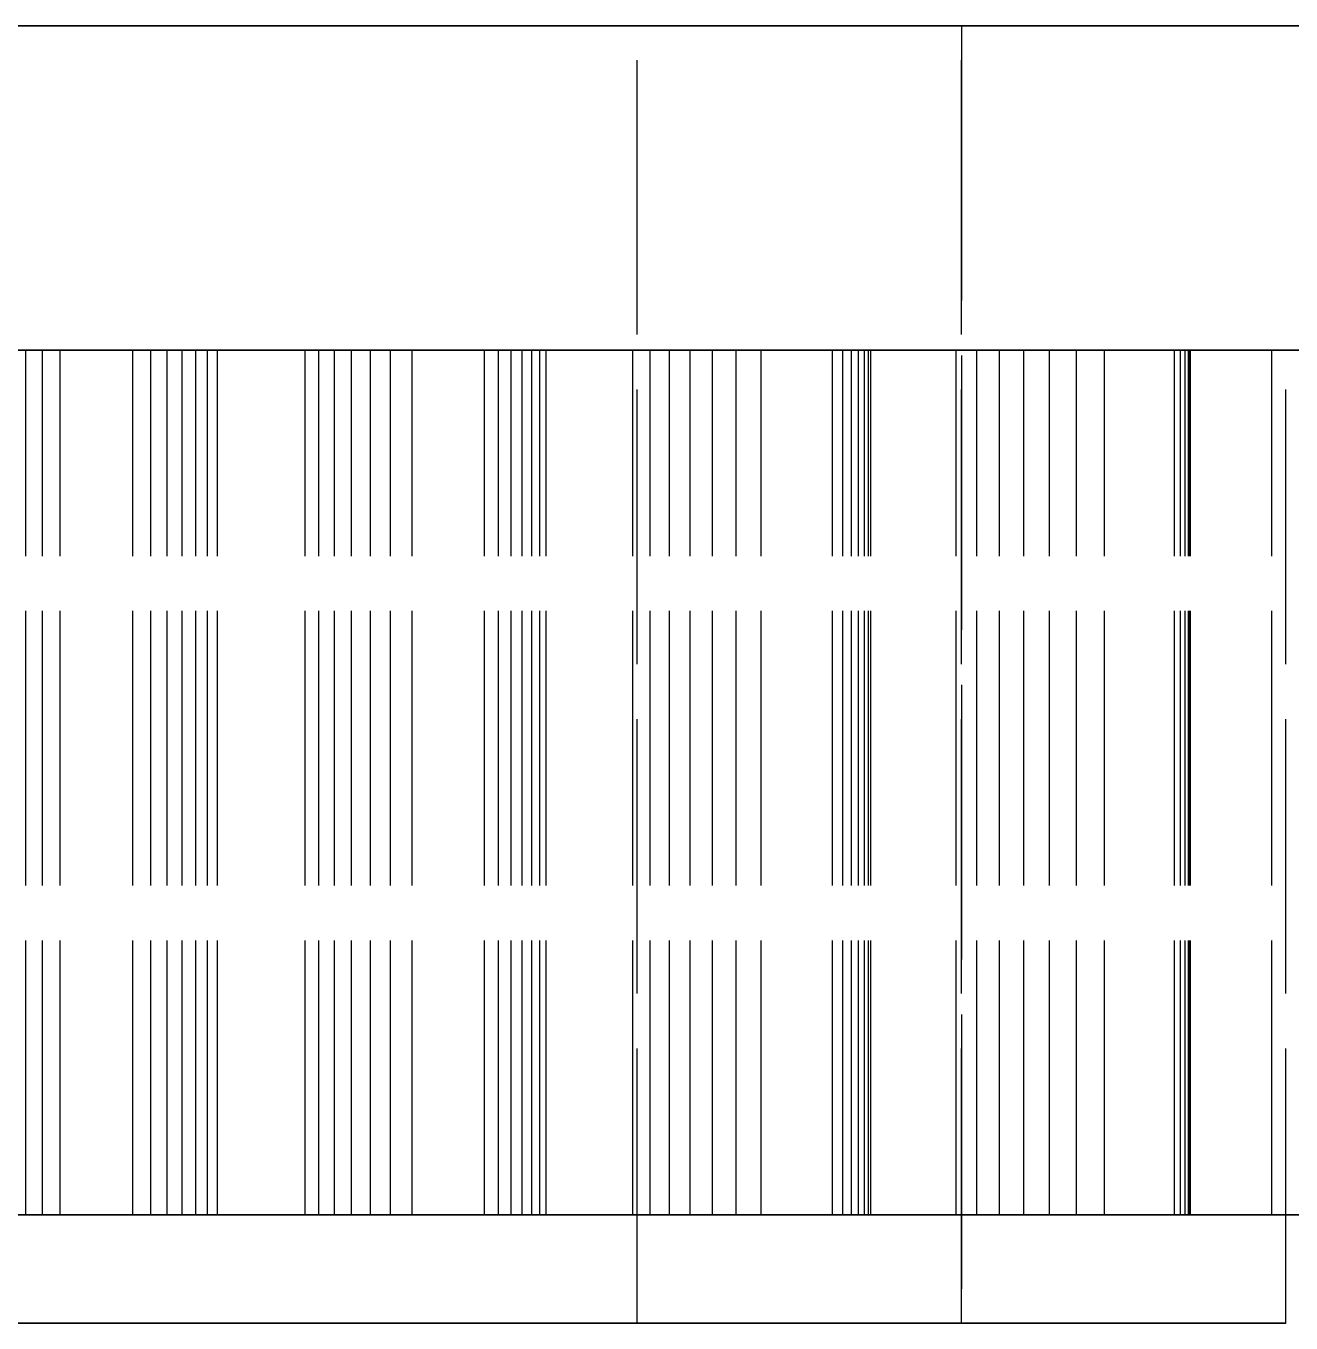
# Model space of a CAD drawing. Header units: millimetres. Extents: x -31 to 125, y -47 to 96.
# Drawn here: x -0.33 to 5.52, y 88.12 to 94.12 of the extents above; entities that cross this region are included whole.
import ezdxf

# ---------------------------------------------------------------- set-up
doc = ezdxf.new("R2010")
doc.units = ezdxf.units.MM
doc.linetypes.add('DASHED', pattern=[1.524, 1.27, -0.254])
doc.layers.add('HIDDEN', color=8, linetype='DASHED')
doc.layers.add('VISIBLE', color=7, linetype='CONTINUOUS')

msp = doc.modelspace()

# ---------------------------------------------------------------- linework, layer by layer
at = {"layer": 'HIDDEN'}
for points in [[(-6.47619, 94.11735), (-5.71429, 94.11735), (-4.95238, 94.11735), (-4.19048, 94.11735), (-3.42857, 94.11735), (-2.66667, 94.11735), (-1.90476, 94.11735), (-1.14286, 94.11735), (-0.38095, 94.11735), (0.38095, 94.11735), (1.14286, 94.11735), (1.90476, 94.11735), (2.66667, 94.11735), (3.42857, 94.11735), (4.19048, 94.11735), (4.95238, 94.11735), (5.71429, 94.11735)], [(4, 94.11735), (3.87302, 94.11735), (3.74603, 94.11735), (3.61905, 94.11735), (3.49206, 94.11735), (3.36508, 94.11735), (3.2381, 94.11735), (3.11111, 94.11735), (2.98413, 94.11735), (2.85714, 94.11735), (2.73016, 94.11735), (2.60317, 94.11735), (2.47619, 94.11735), (2.34921, 94.11735), (2.22222, 94.11735), (2.09524, 94.11735), (1.96825, 94.11735), (1.84127, 94.11735), (1.71429, 94.11735), (1.5873, 94.11735), (1.46032, 94.11735), (1.33333, 94.11735), (1.20635, 94.11735), (1.07937, 94.11735), (0.95238, 94.11735), (0.8254, 94.11735), (0.69841, 94.11735), (0.57143, 94.11735), (0.44444, 94.11735), (0.31746, 94.11735), (0.19048, 94.11735), (0.06349, 94.11735), (-0.06349, 94.11735), (-0.19048, 94.11735), (-0.31746, 94.11735), (-0.44444, 94.11735)], [(-0.44444, 94.11735), (-0.31746, 94.11735), (-0.19048, 94.11735), (-0.06349, 94.11735), (0.06349, 94.11735), (0.19048, 94.11735), (0.31746, 94.11735), (0.44444, 94.11735), (0.57143, 94.11735), (0.69841, 94.11735), (0.8254, 94.11735), (0.95238, 94.11735), (1.07937, 94.11735), (1.20635, 94.11735), (1.33333, 94.11735), (1.46032, 94.11735), (1.5873, 94.11735), (1.71429, 94.11735), (1.84127, 94.11735), (1.96825, 94.11735), (2.09524, 94.11735), (2.22222, 94.11735), (2.34921, 94.11735), (2.47619, 94.11735), (2.60317, 94.11735), (2.73016, 94.11735), (2.85714, 94.11735), (2.98413, 94.11735), (3.11111, 94.11735), (3.2381, 94.11735), (3.36508, 94.11735), (3.49206, 94.11735), (3.61905, 94.11735), (3.74603, 94.11735), (3.87302, 94.11735), (4, 94.11735)], [(4, 94.11735), (3.87302, 94.11735), (3.74603, 94.11735), (3.61905, 94.11735), (3.49206, 94.11735), (3.36508, 94.11735), (3.2381, 94.11735), (3.11111, 94.11735), (2.98413, 94.11735), (2.85714, 94.11735), (2.73016, 94.11735), (2.60317, 94.11735), (2.47619, 94.11735), (2.34921, 94.11735), (2.22222, 94.11735), (2.09524, 94.11735), (1.96825, 94.11735), (1.84127, 94.11735), (1.71429, 94.11735), (1.5873, 94.11735), (1.46032, 94.11735), (1.33333, 94.11735), (1.20635, 94.11735), (1.07937, 94.11735), (0.95238, 94.11735), (0.8254, 94.11735), (0.69841, 94.11735), (0.57143, 94.11735), (0.44444, 94.11735), (0.31746, 94.11735), (0.19048, 94.11735), (0.06349, 94.11735), (-0.06349, 94.11735), (-0.19048, 94.11735), (-0.31746, 94.11735), (-0.44444, 94.11735)], [(-0.44444, 94.11735), (-0.31746, 94.11735), (-0.19048, 94.11735), (-0.06349, 94.11735), (0.06349, 94.11735), (0.19048, 94.11735), (0.31746, 94.11735), (0.44444, 94.11735), (0.57143, 94.11735), (0.69841, 94.11735), (0.8254, 94.11735), (0.95238, 94.11735), (1.07937, 94.11735), (1.20635, 94.11735), (1.33333, 94.11735), (1.46032, 94.11735), (1.5873, 94.11735), (1.71429, 94.11735), (1.84127, 94.11735), (1.96825, 94.11735), (2.09524, 94.11735), (2.22222, 94.11735), (2.34921, 94.11735), (2.47619, 94.11735), (2.60317, 94.11735), (2.73016, 94.11735), (2.85714, 94.11735), (2.98413, 94.11735), (3.11111, 94.11735), (3.2381, 94.11735), (3.36508, 94.11735), (3.49206, 94.11735), (3.61905, 94.11735), (3.74603, 94.11735), (3.87302, 94.11735), (4, 94.11735)], [(2.5, 94.11735), (2.42063, 94.11735), (2.34127, 94.11735), (2.2619, 94.11735), (2.18254, 94.11735), (2.10317, 94.11735), (2.02381, 94.11735), (1.94444, 94.11735), (1.86508, 94.11735), (1.78571, 94.11735), (1.70635, 94.11735), (1.62698, 94.11735), (1.54762, 94.11735), (1.46825, 94.11735), (1.38889, 94.11735), (1.30952, 94.11735), (1.23016, 94.11735), (1.15079, 94.11735), (1.07143, 94.11735), (0.99206, 94.11735), (0.9127, 94.11735), (0.83333, 94.11735), (0.75397, 94.11735), (0.6746, 94.11735), (0.59524, 94.11735), (0.51587, 94.11735), (0.43651, 94.11735), (0.35714, 94.11735), (0.27778, 94.11735), (0.19841, 94.11735), (0.11905, 94.11735), (0.03968, 94.11735), (-0.03968, 94.11735), (-0.11905, 94.11735), (-0.19841, 94.11735), (-0.27778, 94.11735), (-0.35714, 94.11735)], [(-0.35714, 94.11735), (-0.27778, 94.11735), (-0.19841, 94.11735), (-0.11905, 94.11735), (-0.03968, 94.11735), (0.03968, 94.11735), (0.11905, 94.11735), (0.19841, 94.11735), (0.27778, 94.11735), (0.35714, 94.11735), (0.43651, 94.11735), (0.51587, 94.11735), (0.59524, 94.11735), (0.6746, 94.11735), (0.75397, 94.11735), (0.83333, 94.11735), (0.9127, 94.11735), (0.99206, 94.11735), (1.07143, 94.11735), (1.15079, 94.11735), (1.23016, 94.11735), (1.30952, 94.11735), (1.38889, 94.11735), (1.46825, 94.11735), (1.54762, 94.11735), (1.62698, 94.11735), (1.70635, 94.11735), (1.78571, 94.11735), (1.86508, 94.11735), (1.94444, 94.11735), (2.02381, 94.11735), (2.10317, 94.11735), (2.18254, 94.11735), (2.2619, 94.11735), (2.34127, 94.11735), (2.42063, 94.11735), (2.5, 94.11735)], [(2.5, 88.11735), (2.5, 94.11735)], [(4, 94.11735), (4, 88.11735)], [(4, 88.11735), (4, 94.11735)], [(5.93651, 92.61735), (5.2381, 92.61735), (4.53968, 92.61735), (3.84127, 92.61735), (3.14286, 92.61735), (2.44444, 92.61735), (1.74603, 92.61735), (1.04762, 92.61735), (0.34921, 92.61735), (-0.34921, 92.61735), (-1.04762, 92.61735), (-1.74603, 92.61735), (-2.44444, 92.61735), (-3.14286, 92.61735), (-3.84127, 92.61735), (-4.53968, 92.61735), (-5.2381, 92.61735), (-5.93651, 92.61735), (-6.63492, 92.61735)], [(-6.63492, 92.61735), (-5.93651, 92.61735), (-5.2381, 92.61735), (-4.53968, 92.61735), (-3.84127, 92.61735), (-3.14286, 92.61735), (-2.44444, 92.61735), (-1.74603, 92.61735), (-1.04762, 92.61735), (-0.34921, 92.61735), (0.34921, 92.61735), (1.04762, 92.61735), (1.74603, 92.61735), (2.44444, 92.61735), (3.14286, 92.61735), (3.84127, 92.61735), (4.53968, 92.61735), (5.2381, 92.61735), (5.93651, 92.61735)], [(5.76786, 92.61735), (5.16071, 92.61735), (4.55357, 92.61735), (3.94643, 92.61735), (3.33929, 92.61735), (2.73214, 92.61735), (2.125, 92.61735), (1.51786, 92.61735), (0.91071, 92.61735), (0.30357, 92.61735), (-0.30357, 92.61735), (-0.91071, 92.61735), (-1.51786, 92.61735), (-2.125, 92.61735), (-2.73214, 92.61735), (-3.33929, 92.61735), (-3.94643, 92.61735), (-4.55357, 92.61735), (-5.16071, 92.61735), (-5.76786, 92.61735), (-6.375, 92.61735)], [(-6.375, 92.61735), (-5.76786, 92.61735), (-5.16071, 92.61735), (-4.55357, 92.61735), (-3.94643, 92.61735), (-3.33929, 92.61735), (-2.73214, 92.61735), (-2.125, 92.61735), (-1.51786, 92.61735), (-0.91071, 92.61735), (-0.30357, 92.61735), (0.30357, 92.61735), (0.91071, 92.61735), (1.51786, 92.61735), (2.125, 92.61735), (2.73214, 92.61735), (3.33929, 92.61735), (3.94643, 92.61735), (4.55357, 92.61735), (5.16071, 92.61735), (5.76786, 92.61735)], [(5.5, 92.61735), (5.3254, 92.61735), (5.15079, 92.61735), (4.97619, 92.61735), (4.80159, 92.61735), (4.62698, 92.61735), (4.45238, 92.61735), (4.27778, 92.61735), (4.10317, 92.61735), (3.92857, 92.61735), (3.75397, 92.61735), (3.57937, 92.61735), (3.40476, 92.61735), (3.23016, 92.61735), (3.05556, 92.61735), (2.88095, 92.61735), (2.70635, 92.61735), (2.53175, 92.61735), (2.35714, 92.61735), (2.18254, 92.61735), (2.00794, 92.61735), (1.83333, 92.61735), (1.65873, 92.61735), (1.48413, 92.61735), (1.30952, 92.61735), (1.13492, 92.61735), (0.96032, 92.61735), (0.78571, 92.61735), (0.61111, 92.61735), (0.43651, 92.61735), (0.2619, 92.61735), (0.0873, 92.61735), (-0.0873, 92.61735), (-0.2619, 92.61735), (-0.43651, 92.61735)], [(-0.43651, 92.61735), (-0.2619, 92.61735), (-0.0873, 92.61735), (0.0873, 92.61735), (0.2619, 92.61735), (0.43651, 92.61735), (0.61111, 92.61735), (0.78571, 92.61735), (0.96032, 92.61735), (1.13492, 92.61735), (1.30952, 92.61735), (1.48413, 92.61735), (1.65873, 92.61735), (1.83333, 92.61735), (2.00794, 92.61735), (2.18254, 92.61735), (2.35714, 92.61735), (2.53175, 92.61735), (2.70635, 92.61735), (2.88095, 92.61735), (3.05556, 92.61735), (3.23016, 92.61735), (3.40476, 92.61735), (3.57937, 92.61735), (3.75397, 92.61735), (3.92857, 92.61735), (4.10317, 92.61735), (4.27778, 92.61735), (4.45238, 92.61735), (4.62698, 92.61735), (4.80159, 92.61735), (4.97619, 92.61735), (5.15079, 92.61735), (5.3254, 92.61735), (5.5, 92.61735)], [(-0.39605, 92.61735), (-0.32661, 92.61735)], [(-0.25049, 92.61735), (-0.32661, 92.61735)], [(-0.32661, 92.61735), (-0.25049, 92.61735)], [(-0.32661, 88.61735), (-0.32661, 92.61735)], [(-0.16799, 92.61735), (-0.25049, 92.61735)], [(-0.25049, 92.61735), (-0.16799, 92.61735)], [(-0.25049, 88.61735), (-0.25049, 92.61735)], [(-0.25049, 88.61735), (-0.25049, 92.61735)], [(0.16799, 92.61735), (-0.16799, 92.61735)], [(-0.16799, 92.61735), (0.16799, 92.61735)], [(-0.16799, 88.61735), (-0.16799, 92.61735)], [(-0.16799, 88.61735), (-0.16799, 92.61735)], [(0.25049, 92.61735), (0.16799, 92.61735)], [(0.16799, 92.61735), (0.25049, 92.61735)], [(0.16799, 88.61735), (0.16799, 92.61735)], [(0.16799, 88.61735), (0.16799, 92.61735)], [(0.32661, 92.61735), (0.25049, 92.61735)], [(0.25049, 92.61735), (0.32661, 92.61735)], [(0.25049, 88.61735), (0.25049, 92.61735)], [(0.25049, 88.61735), (0.25049, 92.61735)], [(0.39605, 92.61735), (0.32661, 92.61735)], [(0.32661, 92.61735), (0.39605, 92.61735)], [(0.32661, 88.61735), (0.32661, 92.61735)], [(0.32661, 88.61735), (0.32661, 92.61735)], [(0.45845, 92.61735), (0.39605, 92.61735)], [(0.39605, 92.61735), (0.45845, 92.61735)], [(0.39605, 88.61735), (0.39605, 92.61735)], [(0.39605, 88.61735), (0.39605, 92.61735)], [(0.51328, 92.61735), (0.45845, 92.61735)], [(0.45845, 92.61735), (0.51328, 92.61735)], [(0.45845, 88.61735), (0.45845, 92.61735)], [(0.45845, 88.61735), (0.45845, 92.61735)], [(0.55983, 92.61735), (0.51328, 92.61735)], [(0.51328, 92.61735), (0.55983, 92.61735)], [(0.51328, 88.61735), (0.51328, 92.61735)], [(0.51328, 88.61735), (0.51328, 92.61735)], [(0.96411, 92.61735), (0.55983, 92.61735)], [(0.55983, 92.61735), (0.96411, 92.61735)], [(0.55983, 88.61735), (0.55983, 92.61735)], [(0.55983, 88.61735), (0.55983, 92.61735)], [(1.02791, 92.61735), (0.96411, 92.61735)], [(0.96411, 92.61735), (1.02791, 92.61735)], [(0.96411, 88.61735), (0.96411, 92.61735)], [(0.96411, 88.61735), (0.96411, 92.61735)], [(1.09996, 92.61735), (1.02791, 92.61735)], [(1.02791, 92.61735), (1.09996, 92.61735)], [(1.02791, 88.61735), (1.02791, 92.61735)], [(1.02791, 88.61735), (1.02791, 92.61735)], [(1.17954, 92.61735), (1.09996, 92.61735)], [(1.09996, 92.61735), (1.17954, 92.61735)], [(1.09996, 88.61735), (1.09996, 92.61735)], [(1.09996, 88.61735), (1.09996, 92.61735)], [(1.26613, 92.61735), (1.17954, 92.61735)], [(1.17954, 92.61735), (1.26613, 92.61735)], [(1.17954, 88.61735), (1.17954, 92.61735)], [(1.17954, 88.61735), (1.17954, 92.61735)], [(1.35934, 92.61735), (1.26613, 92.61735)], [(1.26613, 92.61735), (1.35934, 92.61735)], [(1.26613, 88.61735), (1.26613, 92.61735)], [(1.26613, 88.61735), (1.26613, 92.61735)], [(1.45888, 92.61735), (1.35934, 92.61735)], [(1.35934, 92.61735), (1.45888, 92.61735)], [(1.35934, 88.61735), (1.35934, 92.61735)], [(1.35934, 88.61735), (1.35934, 92.61735)], [(1.79343, 92.61735), (1.45888, 92.61735)], [(1.45888, 92.61735), (1.79343, 92.61735)], [(1.45888, 88.61735), (1.45888, 92.61735)], [(1.45888, 88.61735), (1.45888, 92.61735)], [(1.85819, 92.61735), (1.79343, 92.61735)], [(1.79343, 92.61735), (1.85819, 92.61735)], [(1.79343, 88.61735), (1.79343, 92.61735)], [(1.79343, 88.61735), (1.79343, 92.61735)], [(1.91656, 92.61735), (1.85819, 92.61735)], [(1.85819, 92.61735), (1.91656, 92.61735)], [(1.85819, 88.61735), (1.85819, 92.61735)], [(1.85819, 88.61735), (1.85819, 92.61735)], [(1.96827, 92.61735), (1.91656, 92.61735)], [(1.91656, 92.61735), (1.96827, 92.61735)], [(1.91656, 88.61735), (1.91656, 92.61735)], [(1.91656, 88.61735), (1.91656, 92.61735)], [(2.01294, 92.61735), (1.96827, 92.61735)], [(1.96827, 92.61735), (2.01294, 92.61735)], [(1.96827, 88.61735), (1.96827, 92.61735)], [(1.96827, 88.61735), (1.96827, 92.61735)], [(2.05009, 92.61735), (2.01294, 92.61735)], [(2.01294, 92.61735), (2.05009, 92.61735)], [(2.01294, 88.61735), (2.01294, 92.61735)], [(2.01294, 88.61735), (2.01294, 92.61735)], [(2.07899, 92.61735), (2.05009, 92.61735)], [(2.05009, 92.61735), (2.07899, 92.61735)], [(2.05009, 88.61735), (2.05009, 92.61735)], [(2.05009, 88.61735), (2.05009, 92.61735)], [(2.47982, 92.61735), (2.07899, 92.61735)], [(2.07899, 92.61735), (2.47982, 92.61735)], [(2.07899, 88.61735), (2.07899, 92.61735)], [(2.07899, 88.61735), (2.07899, 92.61735)], [(2.56033, 92.61735), (2.47982, 92.61735)], [(2.47982, 92.61735), (2.56033, 92.61735)], [(2.47982, 88.61735), (2.47982, 92.61735)], [(2.47982, 88.61735), (2.47982, 92.61735)], [(2.64899, 92.61735), (2.56033, 92.61735)], [(2.56033, 92.61735), (2.64899, 92.61735)], [(2.56033, 88.61735), (2.56033, 92.61735)], [(2.56033, 88.61735), (2.56033, 92.61735)], [(2.74507, 92.61735), (2.64899, 92.61735)], [(2.64899, 92.61735), (2.74507, 92.61735)], [(2.64899, 88.61735), (2.64899, 92.61735)], [(2.64899, 88.61735), (2.64899, 92.61735)], [(2.84806, 92.61735), (2.74507, 92.61735)], [(2.74507, 92.61735), (2.84806, 92.61735)], [(2.74507, 88.61735), (2.74507, 92.61735)], [(2.74507, 88.61735), (2.74507, 92.61735)], [(2.95757, 92.61735), (2.84806, 92.61735)], [(2.84806, 92.61735), (2.95757, 92.61735)], [(2.84806, 88.61735), (2.84806, 92.61735)], [(2.84806, 88.61735), (2.84806, 92.61735)], [(3.07331, 92.61735), (2.95757, 92.61735)], [(2.95757, 92.61735), (3.07331, 92.61735)], [(2.95757, 88.61735), (2.95757, 92.61735)], [(2.95757, 88.61735), (2.95757, 92.61735)], [(3.40357, 92.61735), (3.07331, 92.61735)], [(3.07331, 92.61735), (3.40357, 92.61735)], [(3.07331, 88.61735), (3.07331, 92.61735)], [(3.07331, 88.61735), (3.07331, 92.61735)], [(3.45003, 92.61735), (3.40357, 92.61735)], [(3.40357, 92.61735), (3.45003, 92.61735)], [(3.40357, 88.61735), (3.40357, 92.61735)], [(3.40357, 88.61735), (3.40357, 92.61735)], [(3.49016, 92.61735), (3.45003, 92.61735)], [(3.45003, 92.61735), (3.49016, 92.61735)], [(3.45003, 88.61735), (3.45003, 92.61735)], [(3.45003, 88.61735), (3.45003, 92.61735)], [(3.52369, 92.61735), (3.49016, 92.61735)], [(3.49016, 92.61735), (3.52369, 92.61735)], [(3.49016, 88.61735), (3.49016, 92.61735)], [(3.49016, 88.61735), (3.49016, 92.61735)], [(3.55027, 92.61735), (3.52369, 92.61735)], [(3.52369, 92.61735), (3.55027, 92.61735)], [(3.52369, 88.61735), (3.52369, 92.61735)], [(3.52369, 88.61735), (3.52369, 92.61735)], [(3.56941, 92.61735), (3.55027, 92.61735)], [(3.55027, 92.61735), (3.56941, 92.61735)], [(3.55027, 88.61735), (3.55027, 92.61735)], [(3.55027, 88.61735), (3.55027, 92.61735)], [(3.58042, 92.61735), (3.56941, 92.61735)], [(3.56941, 92.61735), (3.58042, 92.61735)], [(3.56941, 88.61735), (3.56941, 92.61735)], [(3.56941, 88.61735), (3.56941, 92.61735)], [(3.97438, 92.61735), (3.58042, 92.61735)], [(3.58042, 92.61735), (3.97438, 92.61735)], [(3.58042, 88.61735), (3.58042, 92.61735)], [(3.58042, 88.61735), (3.58042, 92.61735)], [(4.07091, 92.61735), (3.97438, 92.61735)], [(3.97438, 92.61735), (4.07091, 92.61735)], [(3.97438, 88.61735), (3.97438, 92.61735)], [(3.97438, 88.61735), (3.97438, 92.61735)], [(4.17541, 92.61735), (4.07091, 92.61735)], [(4.07091, 92.61735), (4.17541, 92.61735)], [(4.07091, 88.61735), (4.07091, 92.61735)], [(4.07091, 88.61735), (4.07091, 92.61735)], [(4.28718, 92.61735), (4.17541, 92.61735)], [(4.17541, 92.61735), (4.28718, 92.61735)], [(4.17541, 88.61735), (4.17541, 92.61735)], [(4.17541, 88.61735), (4.17541, 92.61735)], [(4.4057, 92.61735), (4.28718, 92.61735)], [(4.28718, 92.61735), (4.4057, 92.61735)], [(4.28718, 88.61735), (4.28718, 92.61735)], [(4.28718, 88.61735), (4.28718, 92.61735)], [(4.53058, 92.61735), (4.4057, 92.61735)], [(4.4057, 92.61735), (4.53058, 92.61735)], [(4.4057, 88.61735), (4.4057, 92.61735)], [(4.4057, 88.61735), (4.4057, 92.61735)], [(4.66151, 92.61735), (4.53058, 92.61735)], [(4.53058, 92.61735), (4.66151, 92.61735)], [(4.53058, 88.61735), (4.53058, 92.61735)], [(4.53058, 88.61735), (4.53058, 92.61735)], [(4.98467, 92.61735), (4.66151, 92.61735)], [(4.66151, 92.61735), (4.98467, 92.61735)], [(4.66151, 88.61735), (4.66151, 92.61735)], [(4.66151, 88.61735), (4.66151, 92.61735)], [(5.01244, 92.61735), (4.98467, 92.61735)], [(4.98467, 92.61735), (5.01244, 92.61735)], [(4.98467, 88.61735), (4.98467, 92.61735)], [(4.98467, 88.61735), (4.98467, 92.61735)], [(5.03398, 92.61735), (5.01244, 92.61735)], [(5.01244, 92.61735), (5.03398, 92.61735)], [(5.01244, 88.61735), (5.01244, 92.61735)], [(5.01244, 88.61735), (5.01244, 92.61735)], [(5.04905, 92.61735), (5.03398, 92.61735)], [(5.03398, 92.61735), (5.04905, 92.61735)], [(5.03398, 88.61735), (5.03398, 92.61735)], [(5.03398, 88.61735), (5.03398, 92.61735)], [(5.0573, 92.61735), (5.04905, 92.61735)], [(5.04905, 92.61735), (5.0573, 92.61735)], [(5.04905, 88.61735), (5.04905, 92.61735)], [(5.04905, 88.61735), (5.04905, 92.61735)], [(5.43503, 92.61735), (5.0513, 92.61735)], [(5.0513, 92.61735), (5.05827, 92.61735)], [(5.05827, 92.61735), (5.0513, 92.61735)], [(5.0513, 92.61735), (5.43503, 92.61735)], [(5.0513, 88.61735), (5.0513, 92.61735)], [(5.0513, 88.61735), (5.0513, 92.61735)], [(5.05827, 92.61735), (5.0573, 92.61735)], [(5.0573, 92.61735), (5.05827, 92.61735)], [(5.0573, 88.61735), (5.0573, 92.61735)], [(5.0573, 88.61735), (5.0573, 92.61735)], [(5.05827, 88.61735), (5.05827, 92.61735)], [(5.05827, 88.61735), (5.05827, 92.61735)], [(5.54675, 92.61735), (5.43503, 92.61735)], [(5.43503, 92.61735), (5.54675, 92.61735)], [(5.43503, 88.61735), (5.43503, 92.61735)], [(5.43503, 88.61735), (5.43503, 92.61735)], [(5.5, 88.11735), (5.5, 92.61735)], [(5.76786, 88.61735), (5.16071, 88.61735), (4.55357, 88.61735), (3.94643, 88.61735), (3.33929, 88.61735), (2.73214, 88.61735), (2.125, 88.61735), (1.51786, 88.61735), (0.91071, 88.61735), (0.30357, 88.61735), (-0.30357, 88.61735), (-0.91071, 88.61735), (-1.51786, 88.61735), (-2.125, 88.61735), (-2.73214, 88.61735), (-3.33929, 88.61735), (-3.94643, 88.61735), (-4.55357, 88.61735), (-5.16071, 88.61735), (-5.76786, 88.61735), (-6.375, 88.61735)], [(-6.375, 88.61735), (-5.76786, 88.61735), (-5.16071, 88.61735), (-4.55357, 88.61735), (-3.94643, 88.61735), (-3.33929, 88.61735), (-2.73214, 88.61735), (-2.125, 88.61735), (-1.51786, 88.61735), (-0.91071, 88.61735), (-0.30357, 88.61735), (0.30357, 88.61735), (0.91071, 88.61735), (1.51786, 88.61735), (2.125, 88.61735), (2.73214, 88.61735), (3.33929, 88.61735), (3.94643, 88.61735), (4.55357, 88.61735), (5.16071, 88.61735), (5.76786, 88.61735)], [(-0.39605, 88.61735), (-0.32661, 88.61735)], [(-0.25049, 88.61735), (-0.32661, 88.61735)], [(-0.32661, 88.61735), (-0.25049, 88.61735)], [(-0.16799, 88.61735), (-0.25049, 88.61735)], [(-0.25049, 88.61735), (-0.16799, 88.61735)], [(0.16799, 88.61735), (-0.16799, 88.61735)], [(-0.16799, 88.61735), (0.16799, 88.61735)], [(0.25049, 88.61735), (0.16799, 88.61735)], [(0.16799, 88.61735), (0.25049, 88.61735)], [(0.32661, 88.61735), (0.25049, 88.61735)], [(0.25049, 88.61735), (0.32661, 88.61735)], [(0.39605, 88.61735), (0.32661, 88.61735)], [(0.32661, 88.61735), (0.39605, 88.61735)], [(0.45845, 88.61735), (0.39605, 88.61735)], [(0.39605, 88.61735), (0.45845, 88.61735)], [(0.51328, 88.61735), (0.45845, 88.61735)], [(0.45845, 88.61735), (0.51328, 88.61735)], [(0.55983, 88.61735), (0.51328, 88.61735)], [(0.51328, 88.61735), (0.55983, 88.61735)], [(0.96411, 88.61735), (0.55983, 88.61735)], [(0.55983, 88.61735), (0.96411, 88.61735)], [(1.02791, 88.61735), (0.96411, 88.61735)], [(0.96411, 88.61735), (1.02791, 88.61735)], [(1.09996, 88.61735), (1.02791, 88.61735)], [(1.02791, 88.61735), (1.09996, 88.61735)], [(1.17954, 88.61735), (1.09996, 88.61735)], [(1.09996, 88.61735), (1.17954, 88.61735)], [(1.26613, 88.61735), (1.17954, 88.61735)], [(1.17954, 88.61735), (1.26613, 88.61735)], [(1.35934, 88.61735), (1.26613, 88.61735)], [(1.26613, 88.61735), (1.35934, 88.61735)], [(1.45888, 88.61735), (1.35934, 88.61735)], [(1.35934, 88.61735), (1.45888, 88.61735)], [(1.79343, 88.61735), (1.45888, 88.61735)], [(1.45888, 88.61735), (1.79343, 88.61735)], [(1.85819, 88.61735), (1.79343, 88.61735)], [(1.79343, 88.61735), (1.85819, 88.61735)], [(1.91656, 88.61735), (1.85819, 88.61735)], [(1.85819, 88.61735), (1.91656, 88.61735)], [(1.96827, 88.61735), (1.91656, 88.61735)], [(1.91656, 88.61735), (1.96827, 88.61735)], [(2.01294, 88.61735), (1.96827, 88.61735)], [(1.96827, 88.61735), (2.01294, 88.61735)], [(2.05009, 88.61735), (2.01294, 88.61735)], [(2.01294, 88.61735), (2.05009, 88.61735)], [(2.07899, 88.61735), (2.05009, 88.61735)], [(2.05009, 88.61735), (2.07899, 88.61735)], [(2.47982, 88.61735), (2.07899, 88.61735)], [(2.07899, 88.61735), (2.47982, 88.61735)], [(2.56033, 88.61735), (2.47982, 88.61735)], [(2.47982, 88.61735), (2.56033, 88.61735)], [(2.64899, 88.61735), (2.56033, 88.61735)], [(2.56033, 88.61735), (2.64899, 88.61735)], [(2.74507, 88.61735), (2.64899, 88.61735)], [(2.64899, 88.61735), (2.74507, 88.61735)], [(2.84806, 88.61735), (2.74507, 88.61735)], [(2.74507, 88.61735), (2.84806, 88.61735)], [(2.95757, 88.61735), (2.84806, 88.61735)], [(2.84806, 88.61735), (2.95757, 88.61735)], [(3.07331, 88.61735), (2.95757, 88.61735)], [(2.95757, 88.61735), (3.07331, 88.61735)], [(3.40357, 88.61735), (3.07331, 88.61735)], [(3.07331, 88.61735), (3.40357, 88.61735)], [(3.45003, 88.61735), (3.40357, 88.61735)], [(3.40357, 88.61735), (3.45003, 88.61735)], [(3.49016, 88.61735), (3.45003, 88.61735)], [(3.45003, 88.61735), (3.49016, 88.61735)], [(3.52369, 88.61735), (3.49016, 88.61735)], [(3.49016, 88.61735), (3.52369, 88.61735)], [(3.55027, 88.61735), (3.52369, 88.61735)], [(3.52369, 88.61735), (3.55027, 88.61735)], [(3.56941, 88.61735), (3.55027, 88.61735)], [(3.55027, 88.61735), (3.56941, 88.61735)], [(3.58042, 88.61735), (3.56941, 88.61735)], [(3.56941, 88.61735), (3.58042, 88.61735)], [(3.97438, 88.61735), (3.58042, 88.61735)], [(3.58042, 88.61735), (3.97438, 88.61735)], [(4.07091, 88.61735), (3.97438, 88.61735)], [(3.97438, 88.61735), (4.07091, 88.61735)], [(4.17541, 88.61735), (4.07091, 88.61735)], [(4.07091, 88.61735), (4.17541, 88.61735)], [(4.28718, 88.61735), (4.17541, 88.61735)], [(4.17541, 88.61735), (4.28718, 88.61735)], [(4.4057, 88.61735), (4.28718, 88.61735)], [(4.28718, 88.61735), (4.4057, 88.61735)], [(4.53058, 88.61735), (4.4057, 88.61735)], [(4.4057, 88.61735), (4.53058, 88.61735)], [(4.66151, 88.61735), (4.53058, 88.61735)], [(4.53058, 88.61735), (4.66151, 88.61735)], [(4.98467, 88.61735), (4.66151, 88.61735)], [(4.66151, 88.61735), (4.98467, 88.61735)], [(5.01244, 88.61735), (4.98467, 88.61735)], [(4.98467, 88.61735), (5.01244, 88.61735)], [(5.03398, 88.61735), (5.01244, 88.61735)], [(5.01244, 88.61735), (5.03398, 88.61735)], [(5.04905, 88.61735), (5.03398, 88.61735)], [(5.03398, 88.61735), (5.04905, 88.61735)], [(5.0573, 88.61735), (5.04905, 88.61735)], [(5.04905, 88.61735), (5.0573, 88.61735)], [(5.43503, 88.61735), (5.0513, 88.61735)], [(5.0513, 88.61735), (5.05827, 88.61735)], [(5.05827, 88.61735), (5.0513, 88.61735)], [(5.0513, 88.61735), (5.43503, 88.61735)], [(5.05827, 88.61735), (5.0573, 88.61735)], [(5.0573, 88.61735), (5.05827, 88.61735)], [(5.54675, 88.61735), (5.43503, 88.61735)], [(5.43503, 88.61735), (5.54675, 88.61735)], [(4, 88.11735), (3.87302, 88.11735), (3.74603, 88.11735), (3.61905, 88.11735), (3.49206, 88.11735), (3.36508, 88.11735), (3.2381, 88.11735), (3.11111, 88.11735), (2.98413, 88.11735), (2.85714, 88.11735), (2.73016, 88.11735), (2.60317, 88.11735), (2.47619, 88.11735), (2.34921, 88.11735), (2.22222, 88.11735), (2.09524, 88.11735), (1.96825, 88.11735), (1.84127, 88.11735), (1.71429, 88.11735), (1.5873, 88.11735), (1.46032, 88.11735), (1.33333, 88.11735), (1.20635, 88.11735), (1.07937, 88.11735), (0.95238, 88.11735), (0.8254, 88.11735), (0.69841, 88.11735), (0.57143, 88.11735), (0.44444, 88.11735), (0.31746, 88.11735), (0.19048, 88.11735), (0.06349, 88.11735), (-0.06349, 88.11735), (-0.19048, 88.11735), (-0.31746, 88.11735), (-0.44444, 88.11735)], [(-0.44444, 88.11735), (-0.31746, 88.11735), (-0.19048, 88.11735), (-0.06349, 88.11735), (0.06349, 88.11735), (0.19048, 88.11735), (0.31746, 88.11735), (0.44444, 88.11735), (0.57143, 88.11735), (0.69841, 88.11735), (0.8254, 88.11735), (0.95238, 88.11735), (1.07937, 88.11735), (1.20635, 88.11735), (1.33333, 88.11735), (1.46032, 88.11735), (1.5873, 88.11735), (1.71429, 88.11735), (1.84127, 88.11735), (1.96825, 88.11735), (2.09524, 88.11735), (2.22222, 88.11735), (2.34921, 88.11735), (2.47619, 88.11735), (2.60317, 88.11735), (2.73016, 88.11735), (2.85714, 88.11735), (2.98413, 88.11735), (3.11111, 88.11735), (3.2381, 88.11735), (3.36508, 88.11735), (3.49206, 88.11735), (3.61905, 88.11735), (3.74603, 88.11735), (3.87302, 88.11735), (4, 88.11735)], [(4, 88.11735), (3.87302, 88.11735), (3.74603, 88.11735), (3.61905, 88.11735), (3.49206, 88.11735), (3.36508, 88.11735), (3.2381, 88.11735), (3.11111, 88.11735), (2.98413, 88.11735), (2.85714, 88.11735), (2.73016, 88.11735), (2.60317, 88.11735), (2.47619, 88.11735), (2.34921, 88.11735), (2.22222, 88.11735), (2.09524, 88.11735), (1.96825, 88.11735), (1.84127, 88.11735), (1.71429, 88.11735), (1.5873, 88.11735), (1.46032, 88.11735), (1.33333, 88.11735), (1.20635, 88.11735), (1.07937, 88.11735), (0.95238, 88.11735), (0.8254, 88.11735), (0.69841, 88.11735), (0.57143, 88.11735), (0.44444, 88.11735), (0.31746, 88.11735), (0.19048, 88.11735), (0.06349, 88.11735), (-0.06349, 88.11735), (-0.19048, 88.11735), (-0.31746, 88.11735), (-0.44444, 88.11735)], [(-0.44444, 88.11735), (-0.31746, 88.11735), (-0.19048, 88.11735), (-0.06349, 88.11735), (0.06349, 88.11735), (0.19048, 88.11735), (0.31746, 88.11735), (0.44444, 88.11735), (0.57143, 88.11735), (0.69841, 88.11735), (0.8254, 88.11735), (0.95238, 88.11735), (1.07937, 88.11735), (1.20635, 88.11735), (1.33333, 88.11735), (1.46032, 88.11735), (1.5873, 88.11735), (1.71429, 88.11735), (1.84127, 88.11735), (1.96825, 88.11735), (2.09524, 88.11735), (2.22222, 88.11735), (2.34921, 88.11735), (2.47619, 88.11735), (2.60317, 88.11735), (2.73016, 88.11735), (2.85714, 88.11735), (2.98413, 88.11735), (3.11111, 88.11735), (3.2381, 88.11735), (3.36508, 88.11735), (3.49206, 88.11735), (3.61905, 88.11735), (3.74603, 88.11735), (3.87302, 88.11735), (4, 88.11735)], [(5.5, 88.11735), (5.3254, 88.11735), (5.15079, 88.11735), (4.97619, 88.11735), (4.80159, 88.11735), (4.62698, 88.11735), (4.45238, 88.11735), (4.27778, 88.11735), (4.10317, 88.11735), (3.92857, 88.11735), (3.75397, 88.11735), (3.57937, 88.11735), (3.40476, 88.11735), (3.23016, 88.11735), (3.05556, 88.11735), (2.88095, 88.11735), (2.70635, 88.11735), (2.53175, 88.11735), (2.35714, 88.11735), (2.18254, 88.11735), (2.00794, 88.11735), (1.83333, 88.11735), (1.65873, 88.11735), (1.48413, 88.11735), (1.30952, 88.11735), (1.13492, 88.11735), (0.96032, 88.11735), (0.78571, 88.11735), (0.61111, 88.11735), (0.43651, 88.11735), (0.2619, 88.11735), (0.0873, 88.11735), (-0.0873, 88.11735), (-0.2619, 88.11735), (-0.43651, 88.11735)], [(-0.43651, 88.11735), (-0.2619, 88.11735), (-0.0873, 88.11735), (0.0873, 88.11735), (0.2619, 88.11735), (0.43651, 88.11735), (0.61111, 88.11735), (0.78571, 88.11735), (0.96032, 88.11735), (1.13492, 88.11735), (1.30952, 88.11735), (1.48413, 88.11735), (1.65873, 88.11735), (1.83333, 88.11735), (2.00794, 88.11735), (2.18254, 88.11735), (2.35714, 88.11735), (2.53175, 88.11735), (2.70635, 88.11735), (2.88095, 88.11735), (3.05556, 88.11735), (3.23016, 88.11735), (3.40476, 88.11735), (3.57937, 88.11735), (3.75397, 88.11735), (3.92857, 88.11735), (4.10317, 88.11735), (4.27778, 88.11735), (4.45238, 88.11735), (4.62698, 88.11735), (4.80159, 88.11735), (4.97619, 88.11735), (5.15079, 88.11735), (5.3254, 88.11735), (5.5, 88.11735)], [(2.5, 88.11735), (2.42063, 88.11735), (2.34127, 88.11735), (2.2619, 88.11735), (2.18254, 88.11735), (2.10317, 88.11735), (2.02381, 88.11735), (1.94444, 88.11735), (1.86508, 88.11735), (1.78571, 88.11735), (1.70635, 88.11735), (1.62698, 88.11735), (1.54762, 88.11735), (1.46825, 88.11735), (1.38889, 88.11735), (1.30952, 88.11735), (1.23016, 88.11735), (1.15079, 88.11735), (1.07143, 88.11735), (0.99206, 88.11735), (0.9127, 88.11735), (0.83333, 88.11735), (0.75397, 88.11735), (0.6746, 88.11735), (0.59524, 88.11735), (0.51587, 88.11735), (0.43651, 88.11735), (0.35714, 88.11735), (0.27778, 88.11735), (0.19841, 88.11735), (0.11905, 88.11735), (0.03968, 88.11735), (-0.03968, 88.11735), (-0.11905, 88.11735), (-0.19841, 88.11735), (-0.27778, 88.11735), (-0.35714, 88.11735)], [(-0.35714, 88.11735), (-0.27778, 88.11735), (-0.19841, 88.11735), (-0.11905, 88.11735), (-0.03968, 88.11735), (0.03968, 88.11735), (0.11905, 88.11735), (0.19841, 88.11735), (0.27778, 88.11735), (0.35714, 88.11735), (0.43651, 88.11735), (0.51587, 88.11735), (0.59524, 88.11735), (0.6746, 88.11735), (0.75397, 88.11735), (0.83333, 88.11735), (0.9127, 88.11735), (0.99206, 88.11735), (1.07143, 88.11735), (1.15079, 88.11735), (1.23016, 88.11735), (1.30952, 88.11735), (1.38889, 88.11735), (1.46825, 88.11735), (1.54762, 88.11735), (1.62698, 88.11735), (1.70635, 88.11735), (1.78571, 88.11735), (1.86508, 88.11735), (1.94444, 88.11735), (2.02381, 88.11735), (2.10317, 88.11735), (2.18254, 88.11735), (2.2619, 88.11735), (2.34127, 88.11735), (2.42063, 88.11735), (2.5, 88.11735)]]:
    msp.add_lwpolyline(points, dxfattribs=at)
at = {"layer": 'VISIBLE'}
msp.add_lwpolyline([(5.71429, 94.11735), (4.95238, 94.11735), (4.19048, 94.11735), (3.42857, 94.11735), (2.66667, 94.11735), (1.90476, 94.11735), (1.14286, 94.11735), (0.38095, 94.11735), (-0.38095, 94.11735), (-1.14286, 94.11735), (-1.90476, 94.11735), (-2.66667, 94.11735), (-3.42857, 94.11735), (-4.19048, 94.11735), (-4.95238, 94.11735), (-5.71429, 94.11735), (-6.47619, 94.11735)], dxfattribs=at)

doc.saveas('drawing.dxf')
